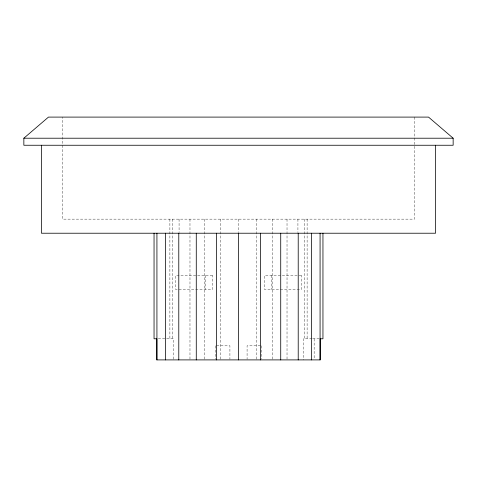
<?xml version="1.0" encoding="UTF-8"?>
<svg xmlns="http://www.w3.org/2000/svg" width="477" height="477" viewBox="0 0 477 477"><rect width="100%" height="100%" fill="white"/><g stroke="black" fill="none" stroke-linecap="round" stroke-linejoin="round"><path stroke-width="0.36" stroke-dasharray="2.38 1.79" d="M158.286 338.789L173.61 338.789L173.61 359.902M312 338.789L303.39 338.789L303.39 359.902M312.721 338.789L320.174 338.789M216.534 345.825L229.914 345.825L229.914 359.157M260.466 345.825L247.086 345.825L247.086 359.157M414.441 117.098L414.441 219.146L62.559 219.146L62.559 117.098M314.158 338.789L314.158 359.175M307.116 219.146L307.116 338.789M304.779 219.146L304.779 338.789M297.922 219.146L297.922 232.484M287.023 219.146L287.023 359.902M272.808 219.146L272.808 359.902M271.574 275.45L271.574 289.521M261.163 345.825L261.163 359.157M256.262 219.146L256.262 359.902M238.5 219.146L238.5 232.549M220.738 219.146L220.738 359.902M215.837 345.825L215.837 359.157M205.426 275.45L205.426 289.521M204.192 219.146L204.192 359.902M189.977 219.146L189.977 359.902M179.078 219.146L179.078 232.484M172.221 219.146L172.221 338.789M169.884 219.146L169.884 338.789M212.468 275.45L175.649 275.45L175.649 289.521L212.468 289.521L212.468 275.45M301.351 275.45L264.532 275.45L264.532 289.521L301.351 289.521L301.351 275.45"/><path stroke-width="0.72" d="M23.85 138.211L48.481 117.098L428.519 117.098L453.15 138.211L453.15 145.252L23.85 145.252L23.85 138.211L453.15 138.211M435.555 145.252L435.555 233.223L41.445 233.223L41.445 145.252M322.953 233.223L322.953 338.789L320.174 338.789L320.174 359.902L156.826 359.902L156.826 338.789L154.047 338.789L154.047 233.223M320.073 233.223L320.073 359.902M311.636 233.223L311.636 359.902M298.214 233.223L298.214 359.902M280.726 233.223L280.726 359.902M260.359 233.223L260.359 359.902M238.5 233.223L238.5 359.902M216.641 233.223L216.641 359.902M196.274 233.223L196.274 359.902M178.786 233.223L178.786 359.902M165.364 233.223L165.364 359.902M156.927 233.223L156.927 359.902"/></g></svg>
